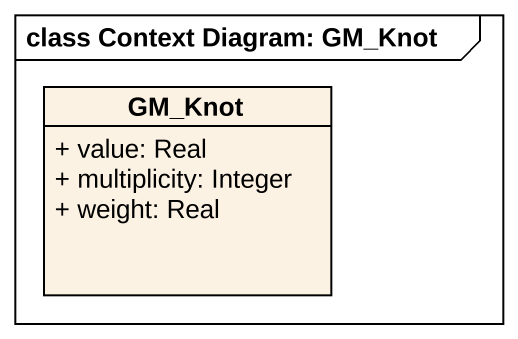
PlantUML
@startuml
mainframe class Context Diagram: GM_Knot
hide circle
hide empty members
skinparam classAttributeIconSize 0
class GM_Knot {
  + value: Real
  + multiplicity: Integer
  + weight: Real
}
@enduml
